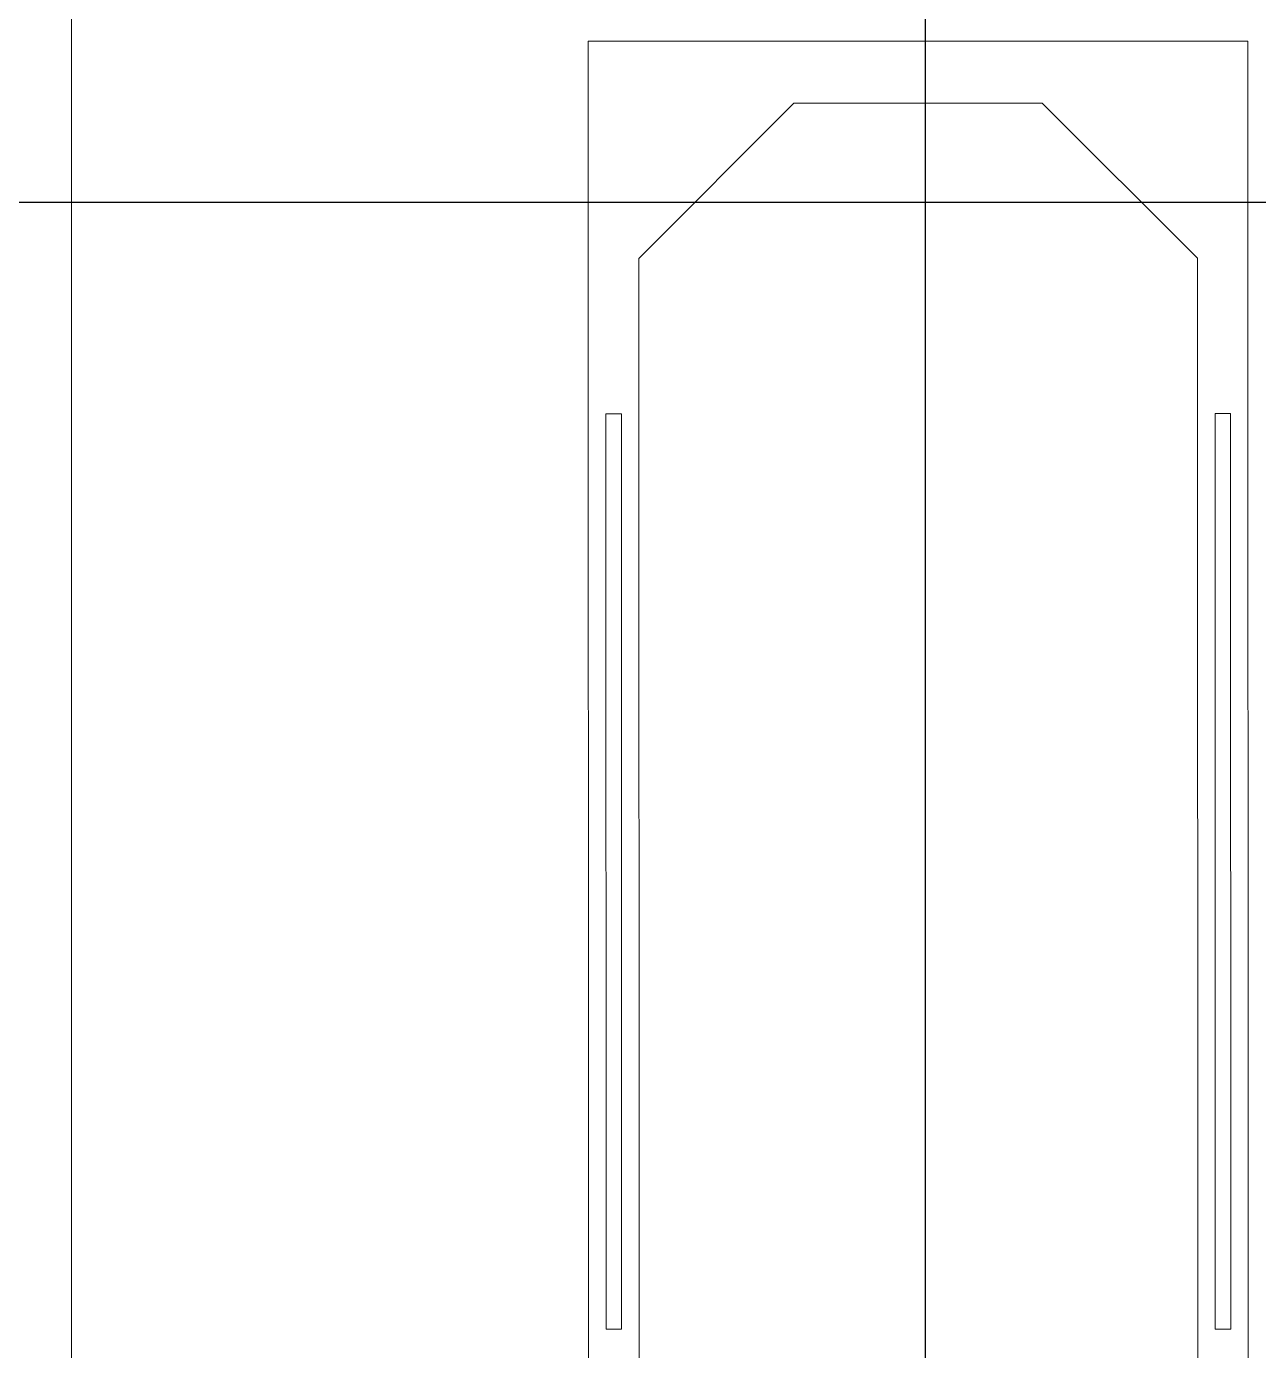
# Model space of a CAD drawing. Header units: metres. Extents: x 75097 to 220762, y -1557923 to -1361206.
# Drawn here: x 143205 to 144793, y -1410753 to -1409046 of the extents above; entities that cross this region are included whole.
import ezdxf

# ---------------------------------------------------------------- set-up
doc = ezdxf.new("R2010")
doc.units = ezdxf.units.M
doc.layers.get('0').update_dxf_attribs({"lineweight": 0})
doc.layers.add('A-100 - Copy$0$axes', color=8, linetype='Continuous')
for name, color, linetype, lineweight in [('A-100 - Copy$0$Medical Equipment and Furniture', 8, 'Continuous', 0), ('A-100 - Copy$0$Medical Equipment and Furniture1', 8, 'Continuous', 5), ('A-100 - Copy$0$Walls', 8, 'Continuous', 0), ('E-LG', 245, 'Continuous', 30)]:
    doc.layers.add(name, color=color, linetype=linetype, lineweight=lineweight)

# ---------------------------------------------------------------- blocks, each defined once
blk = doc.blocks.new('A-100 - Copy$0$HF16786E-P')
at = {"layer": 'A-100 - Copy$0$Medical Equipment and Furniture1'}
for p, q in [((0, 0.425), (-2.14, 0.425)), ((-2.14, 0.425), (-2.14, -0.425)), ((-0.48, 0.4025), (-1.66, 0.4025)), ((-1.66, 0.3825), (-1.66, 0.4025)), ((-0.48, 0.3825), (-0.48, 0.4025)), ((-0.48, 0.3825), (-1.66, 0.3825)), ((-1.86, 0.36), (-2.06, 0.16)), ((-0.28, 0.36), (-1.86, 0.36)), ((-2.06, 0.16), (-2.06, -0.16)), ((-2.06, -0.16), (-1.86, -0.36)), ((-1.86, -0.36), (-0.28, -0.36)), ((-0.48, -0.3825), (-1.66, -0.3825)), ((-1.66, -0.3825), (-1.66, -0.4025)), ((-0.48, -0.3825), (-0.48, -0.4025)), ((-0.48, -0.4025), (-1.66, -0.4025)), ((-2.14, -0.425), (0, -0.425))]:
    blk.add_line(p, q, dxfattribs=at)
for points in [[(-0.48, 0.3825), (-0.48, 0.3825), (-0.48, 0.3825), (-0.48, 0.3825), (-0.48, 0.3825), (-0.48, 0.3825), (-0.48, 0.3825), (-0.48, 0.3825), (-0.48, 0.3825), (-0.48, 0.3825), (-0.48, 0.3825), (-0.48, 0.3825), (-0.48, 0.3825), (-0.48, 0.3825), (-0.48, 0.3825), (-0.48, 0.3825), (-0.48, 0.3825), (-0.48, 0.3825), (-0.48, 0.3825), (-0.48, 0.3825), (-0.48, 0.3825), (-0.48, 0.3825), (-0.48, 0.3825), (-0.48, 0.3825), (-0.48, 0.3825), (-0.48, 0.3825), (-0.48, 0.3825), (-0.48, 0.3825), (-0.48, 0.3825), (-0.48, 0.3825), (-0.48, 0.3825), (-0.48, 0.3825), (-0.48, 0.3825), (-0.48, 0.3825), (-0.48, 0.3825), (-0.48, 0.3825), (-0.48, 0.3825), (-0.48, 0.3825), (-0.48, 0.3825), (-0.48, 0.3825), (-0.48, 0.3825), (-0.48, 0.3825), (-0.48, 0.3825), (-0.48, 0.3825), (-0.48, 0.3825), (-0.48, 0.3825), (-0.48, 0.3825), (-0.48, 0.3825), (-0.48, 0.3825), (-0.48, 0.3825), (-0.48, 0.3825), (-0.48, 0.3825), (-0.48, 0.3825), (-0.48, 0.3825), (-0.48, 0.3825), (-0.48, 0.3825), (-0.48, 0.3825), (-0.48, 0.3825), (-0.48, 0.3825), (-0.48, 0.3825), (-0.48, 0.3825), (-0.48, 0.3825), (-0.48, 0.3825), (-0.48, 0.3825), (-0.48, 0.3825), (-0.48, 0.3825), (-0.48, 0.3825), (-0.48, 0.3825), (-0.48, 0.3825), (-0.48, 0.3825), (-0.48, 0.3825), (-0.48, 0.3825), (-0.48, 0.3825), (-0.48, 0.3825), (-0.48, 0.3825), (-0.48, 0.3825), (-0.48, 0.3825), (-0.48, 0.3825), (-0.48, 0.3825), (-0.48, 0.3825), (-0.48, 0.3825), (-0.48, 0.3825), (-0.48, 0.3825), (-0.48, 0.3825), (-0.48, 0.3825), (-0.48, 0.3825), (-0.48, 0.3825), (-0.48, 0.3825), (-0.48, 0.3825), (-0.48, 0.3825), (-0.48, 0.3825), (-0.48, 0.3825), (-0.48, 0.3825), (-0.48, 0.3825), (-0.48, 0.3825), (-0.48, 0.3825), (-0.48, 0.3825), (-0.48, 0.3825), (-0.48, 0.3825), (-0.48, 0.3825), (-0.48, 0.3825), (-0.48, 0.3825), (-0.48, 0.3825), (-0.48, 0.3825), (-0.48, 0.3825), (-0.48, 0.3825), (-0.48, 0.3825), (-0.48, 0.3825), (-0.48, 0.3825), (-0.48, 0.3825), (-0.48, 0.3825), (-0.48, 0.3825), (-0.48, 0.3825), (-0.48, 0.3825), (-0.48, 0.3825), (-0.48, 0.3825), (-0.48, 0.3825), (-0.48, 0.3825), (-0.48, 0.3825), (-0.48, 0.3825), (-0.48, 0.3825), (-0.48, 0.3825), (-0.48, 0.3825), (-0.48, 0.3825), (-0.48, 0.3825), (-0.48, 0.3825), (-0.48, 0.3825), (-0.48, 0.3825), (-0.48, 0.3825), (-0.48, 0.3825), (-0.48, 0.3825), (-0.48, 0.3825), (-0.48, 0.3825), (-0.48, 0.3825), (-0.48, 0.3825), (-0.48, 0.3825), (-0.48, 0.3825), (-0.48, 0.3825), (-0.48, 0.3825), (-0.48, 0.3825), (-0.48, 0.3825), (-0.48, 0.3825), (-0.48, 0.3825), (-0.48, 0.3825), (-0.48, 0.3825), (-0.48, 0.3825), (-0.48, 0.3825), (-0.48, 0.3825), (-0.48, 0.3825), (-0.48, 0.3825), (-0.48, 0.3825), (-0.48, 0.3825), (-0.48, 0.3825), (-0.48, 0.3825), (-0.48, 0.3825), (-0.48, 0.3825), (-0.48, 0.3825), (-0.48, 0.3825), (-0.48, 0.3825), (-0.48, 0.3825), (-0.48, 0.3825), (-0.48, 0.3825), (-0.48, 0.3825), (-0.48, 0.3825), (-0.48, 0.3825), (-0.48, 0.3825), (-0.48, 0.3825), (-0.48, 0.3825), (-0.48, 0.3825), (-0.48, 0.3825), (-0.48, 0.3825), (-0.48, 0.3825), (-0.48, 0.3825), (-0.48, 0.3825), (-0.48, 0.3825), (-0.48, 0.3825), (-0.48, 0.3825), (-0.48, 0.3825), (-0.48, 0.3825), (-0.48, 0.3825), (-0.48, 0.3825), (-0.48, 0.3825), (-0.48, 0.3825), (-0.48, 0.3825), (-0.48, 0.3825), (-0.48, 0.3825), (-0.48, 0.3825), (-0.48, 0.3825), (-0.48, 0.3825), (-0.48, 0.3825), (-0.48, 0.3825), (-0.48, 0.3825), (-0.48, 0.3825), (-0.48, 0.3825), (-0.48, 0.3825), (-0.48, 0.3825), (-0.48, 0.3825), (-0.48, 0.3825), (-0.48, 0.3825), (-0.48, 0.3825), (-0.48, 0.3825), (-0.48, 0.3825), (-0.48, 0.3825), (-0.48, 0.3825), (-0.48, 0.3825), (-0.48, 0.3825), (-0.48, 0.3825), (-0.48, 0.3825), (-0.48, 0.3825), (-0.48, 0.3825), (-0.48, 0.3825), (-0.48, 0.3825), (-0.48, 0.3825), (-0.48, 0.3825), (-0.48, 0.3825), (-0.48, 0.3825), (-0.48, 0.3825), (-0.48, 0.3825), (-0.48, 0.3825)], [(-0.48, 0.3825), (-0.48, 0.3825), (-0.48, 0.3825), (-0.48, 0.3825), (-0.48, 0.3825), (-0.48, 0.3825), (-0.48, 0.3825), (-0.48, 0.3825), (-0.48, 0.3825), (-0.48, 0.3825), (-0.48, 0.3825), (-0.48, 0.3825), (-0.48, 0.3825), (-0.48, 0.3825), (-0.48, 0.3825), (-0.48, 0.3825), (-0.48, 0.3825), (-0.48, 0.3825), (-0.48, 0.3825), (-0.48, 0.3825), (-0.48, 0.3825), (-0.48, 0.3825), (-0.48, 0.3825), (-0.48, 0.3825), (-0.48, 0.3825), (-0.48, 0.3825), (-0.48, 0.3825), (-0.48, 0.3825), (-0.48, 0.3825), (-0.48, 0.3825), (-0.48, 0.3825), (-0.48, 0.3825), (-0.48, 0.3825), (-0.48, 0.3825), (-0.48, 0.3825), (-0.48, 0.3825), (-0.48, 0.3825), (-0.48, 0.3825), (-0.48, 0.3825), (-0.48, 0.3825), (-0.48, 0.3825), (-0.48, 0.3825), (-0.48, 0.3825), (-0.48, 0.3825), (-0.48, 0.3825), (-0.48, 0.3825), (-0.48, 0.3825), (-0.48, 0.3825), (-0.48, 0.3825), (-0.48, 0.3825), (-0.48, 0.3825), (-0.48, 0.3825), (-0.48, 0.3825), (-0.48, 0.3825), (-0.48, 0.3825), (-0.48, 0.3825), (-0.48, 0.3825), (-0.48, 0.3825), (-0.48, 0.3825), (-0.48, 0.3825), (-0.48, 0.3825), (-0.48, 0.3825), (-0.48, 0.3825), (-0.48, 0.3825), (-0.48, 0.3825), (-0.48, 0.3825), (-0.48, 0.3825), (-0.48, 0.3825), (-0.48, 0.3825), (-0.48, 0.3825), (-0.48, 0.3825), (-0.48, 0.3825), (-0.48, 0.3825), (-0.48, 0.3825), (-0.48, 0.3825), (-0.48, 0.3825), (-0.48, 0.3825), (-0.48, 0.3825), (-0.48, 0.3825), (-0.48, 0.3825), (-0.48, 0.3825), (-0.48, 0.3825), (-0.48, 0.3825), (-0.48, 0.3825), (-0.48, 0.3825), (-0.48, 0.3825), (-0.48, 0.3825), (-0.48, 0.3825), (-0.48, 0.3825), (-0.48, 0.3825), (-0.48, 0.3825), (-0.48, 0.3825), (-0.48, 0.3825), (-0.48, 0.3825), (-0.48, 0.3825), (-0.48, 0.3825), (-0.48, 0.3825), (-0.48, 0.3825), (-0.48, 0.3825), (-0.48, 0.3825), (-0.48, 0.3825), (-0.48, 0.3825), (-0.48, 0.3825), (-0.48, 0.3825), (-0.48, 0.3825), (-0.48, 0.3825), (-0.48, 0.3825), (-0.48, 0.3825), (-0.48, 0.3825), (-0.48, 0.3825), (-0.48, 0.3825), (-0.48, 0.3825), (-0.48, 0.3825), (-0.48, 0.3825), (-0.48, 0.3825), (-0.48, 0.3825), (-0.48, 0.3825), (-0.48, 0.3825), (-0.48, 0.3825), (-0.48, 0.3825), (-0.48, 0.3825), (-0.48, 0.3825), (-0.48, 0.3825), (-0.48, 0.3825), (-0.48, 0.3825), (-0.48, 0.3825), (-0.48, 0.3825), (-0.48, 0.3825), (-0.48, 0.3825), (-0.48, 0.3825), (-0.48, 0.3825), (-0.48, 0.3825), (-0.48, 0.3825), (-0.48, 0.3825), (-0.48, 0.3825), (-0.48, 0.3825), (-0.48, 0.3825), (-0.48, 0.3825), (-0.48, 0.3825), (-0.48, 0.3825), (-0.48, 0.3825), (-0.48, 0.3825), (-0.48, 0.3825), (-0.48, 0.3825), (-0.48, 0.3825), (-0.48, 0.3825), (-0.48, 0.3825), (-0.48, 0.3825), (-0.48, 0.3825), (-0.48, 0.3825), (-0.48, 0.3825), (-0.48, 0.3825), (-0.48, 0.3825), (-0.48, 0.3825), (-0.48, 0.3825), (-0.48, 0.3825), (-0.48, 0.3825), (-0.48, 0.3825), (-0.48, 0.3825), (-0.48, 0.3825), (-0.48, 0.3825), (-0.48, 0.3825), (-0.48, 0.3825), (-0.48, 0.3825), (-0.48, 0.3825), (-0.48, 0.3825), (-0.48, 0.3825), (-0.48, 0.3825), (-0.48, 0.3825), (-0.48, 0.3825), (-0.48, 0.3825), (-0.48, 0.3825), (-0.48, 0.3825), (-0.48, 0.3825), (-0.48, 0.3825), (-0.48, 0.3825), (-0.48, 0.3825), (-0.48, 0.3825), (-0.48, 0.3825), (-0.48, 0.3825), (-0.48, 0.3825), (-0.48, 0.3825), (-0.48, 0.3825), (-0.48, 0.3825), (-0.48, 0.3825), (-0.48, 0.3825), (-0.48, 0.3825), (-0.48, 0.3825), (-0.48, 0.3825), (-0.48, 0.3825), (-0.48, 0.3825), (-0.48, 0.3825), (-0.48, 0.3825), (-0.48, 0.3825), (-0.48, 0.3825), (-0.48, 0.3825), (-0.48, 0.3825), (-0.48, 0.3825), (-0.48, 0.3825), (-0.48, 0.3825), (-0.48, 0.3825), (-0.48, 0.3825), (-0.48, 0.3825), (-0.48, 0.3825), (-0.48, 0.3825), (-0.48, 0.3825), (-0.48, 0.3825), (-0.48, 0.3825), (-0.48, 0.3825), (-0.48, 0.3825), (-0.48, 0.3825), (-0.48, 0.3825), (-0.48, 0.3825), (-0.48, 0.3825)], [(-0.48, 0.3825), (-0.48, 0.3825), (-0.48, 0.3825), (-0.48, 0.3825), (-0.48, 0.3825), (-0.48, 0.3825), (-0.48, 0.3825), (-0.48, 0.3825), (-0.48, 0.3825), (-0.48, 0.3825), (-0.48, 0.3825), (-0.48, 0.3825), (-0.48, 0.3825), (-0.48, 0.3825), (-0.48, 0.3825), (-0.48, 0.3825), (-0.48, 0.3825), (-0.48, 0.3825), (-0.48, 0.3825), (-0.48, 0.3825), (-0.48, 0.3825), (-0.48, 0.3825), (-0.48, 0.3825), (-0.48, 0.3825), (-0.48, 0.3825), (-0.48, 0.3825), (-0.48, 0.3825), (-0.48, 0.3825), (-0.48, 0.3825), (-0.48, 0.3825), (-0.48, 0.3825), (-0.48, 0.3825), (-0.48, 0.3825), (-0.48, 0.3825), (-0.48, 0.3825), (-0.48, 0.3825), (-0.48, 0.3825), (-0.48, 0.3825), (-0.48, 0.3825), (-0.48, 0.3825), (-0.48, 0.3825), (-0.48, 0.3825), (-0.48, 0.3825), (-0.48, 0.3825), (-0.48, 0.3825), (-0.48, 0.3825), (-0.48, 0.3825), (-0.48, 0.3825), (-0.48, 0.3825), (-0.48, 0.3825), (-0.48, 0.3825), (-0.48, 0.3825), (-0.48, 0.3825), (-0.48, 0.3825), (-0.48, 0.3825), (-0.48, 0.3825), (-0.48, 0.3825), (-0.48, 0.3825), (-0.48, 0.3825), (-0.48, 0.3825), (-0.48, 0.3825), (-0.48, 0.3825), (-0.48, 0.3825), (-0.48, 0.3825), (-0.48, 0.3825), (-0.48, 0.3825), (-0.48, 0.3825), (-0.48, 0.3825), (-0.48, 0.3825), (-0.48, 0.3825), (-0.48, 0.3825), (-0.48, 0.3825), (-0.48, 0.3825), (-0.48, 0.3825), (-0.48, 0.3825), (-0.48, 0.3825), (-0.48, 0.3825), (-0.48, 0.3825), (-0.48, 0.3825), (-0.48, 0.3825), (-0.48, 0.3825), (-0.48, 0.3825), (-0.48, 0.3825), (-0.48, 0.3825), (-0.48, 0.3825), (-0.48, 0.3825), (-0.48, 0.3825), (-0.48, 0.3825), (-0.48, 0.3825), (-0.48, 0.3825), (-0.48, 0.3825), (-0.48, 0.3825), (-0.48, 0.3825), (-0.48, 0.3825), (-0.48, 0.3825), (-0.48, 0.3825), (-0.48, 0.3825), (-0.48, 0.3825), (-0.48, 0.3825), (-0.48, 0.3825), (-0.48, 0.3825), (-0.48, 0.3825), (-0.48, 0.3825), (-0.48, 0.3825), (-0.48, 0.3825), (-0.48, 0.3825), (-0.48, 0.3825), (-0.48, 0.3825), (-0.48, 0.3825), (-0.48, 0.3825), (-0.48, 0.3825), (-0.48, 0.3825), (-0.48, 0.3825), (-0.48, 0.3825), (-0.48, 0.3825), (-0.48, 0.3825), (-0.48, 0.3825), (-0.48, 0.3825), (-0.48, 0.3825), (-0.48, 0.3825), (-0.48, 0.3825), (-0.48, 0.3825), (-0.48, 0.3825), (-0.48, 0.3825), (-0.48, 0.3825), (-0.48, 0.3825), (-0.48, 0.3825), (-0.48, 0.3825), (-0.48, 0.3825), (-0.48, 0.3825), (-0.48, 0.3825), (-0.48, 0.3825), (-0.48, 0.3825), (-0.48, 0.3825), (-0.48, 0.3825), (-0.48, 0.3825), (-0.48, 0.3825), (-0.48, 0.3825), (-0.48, 0.3825), (-0.48, 0.3825), (-0.48, 0.3825), (-0.48, 0.3825), (-0.48, 0.3825), (-0.48, 0.3825), (-0.48, 0.3825), (-0.48, 0.3825), (-0.48, 0.3825), (-0.48, 0.3825), (-0.48, 0.3825), (-0.48, 0.3825), (-0.48, 0.3825), (-0.48, 0.3825), (-0.48, 0.3825), (-0.48, 0.3825), (-0.48, 0.3825), (-0.48, 0.3825), (-0.48, 0.3825), (-0.48, 0.3825), (-0.48, 0.3825), (-0.48, 0.3825), (-0.48, 0.3825), (-0.48, 0.3825), (-0.48, 0.3825), (-0.48, 0.3825), (-0.48, 0.3825), (-0.48, 0.3825), (-0.48, 0.3825), (-0.48, 0.3825), (-0.48, 0.3825), (-0.48, 0.3825), (-0.48, 0.3825), (-0.48, 0.3825), (-0.48, 0.3825), (-0.48, 0.3825), (-0.48, 0.3825), (-0.48, 0.3825), (-0.48, 0.3825), (-0.48, 0.3825), (-0.48, 0.3825), (-0.48, 0.3825), (-0.48, 0.3825), (-0.48, 0.3825), (-0.48, 0.3825), (-0.48, 0.3825), (-0.48, 0.3825), (-0.48, 0.3825), (-0.48, 0.3825), (-0.48, 0.3825), (-0.48, 0.3825), (-0.48, 0.3825), (-0.48, 0.3825), (-0.48, 0.3825), (-0.48, 0.3825), (-0.48, 0.3825), (-0.48, 0.3825), (-0.48, 0.3825), (-0.48, 0.3825), (-0.48, 0.3825), (-0.48, 0.3825), (-0.48, 0.3825), (-0.48, 0.3825), (-0.48, 0.3825), (-0.48, 0.3825), (-0.48, 0.3825), (-0.48, 0.3825), (-0.48, 0.3825), (-0.48, 0.3825), (-0.48, 0.3825), (-0.48, 0.3825), (-0.48, 0.3825), (-0.48, 0.3825), (-0.48, 0.3825), (-0.48, 0.3825), (-0.48, 0.3825), (-0.48, 0.3825), (-0.48, 0.3825), (-0.48, 0.3825), (-0.48, 0.3825), (-0.48, 0.3825), (-0.48, 0.3825), (-0.48, 0.3825), (-0.48, 0.3825), (-0.48, 0.3825), (-0.48, 0.3825), (-0.48, 0.3825), (-0.48, 0.3825), (-0.48, 0.3825), (-0.48, 0.3825), (-0.48, 0.3825), (-0.48, 0.3825), (-0.48, 0.3825), (-0.48, 0.3825), (-0.48, 0.3825), (-0.48, 0.3825), (-0.48, 0.3825), (-0.48, 0.3825), (-0.48, 0.3825), (-0.48, 0.3825), (-0.48, 0.3825), (-0.48, 0.3825), (-0.48, 0.3825), (-0.48, 0.3825), (-0.48, 0.3825), (-0.48, 0.3825), (-0.48, 0.3825), (-0.48, 0.3825), (-0.48, 0.3825), (-0.48, 0.3825), (-0.48, 0.3825), (-0.48, 0.3825), (-0.48, 0.3825), (-0.48, 0.3825), (-0.48, 0.3825), (-0.48, 0.3825), (-0.48, 0.3825), (-0.48, 0.3825), (-0.48, 0.3825), (-0.48, 0.3825), (-0.48, 0.3825), (-0.48, 0.3825), (-0.48, 0.3825), (-0.48, 0.3825), (-0.48, 0.3825), (-0.48, 0.3825), (-0.48, 0.3825), (-0.48, 0.3825), (-0.48, 0.3825), (-0.48, 0.3825), (-0.48, 0.3825), (-0.48, 0.3825), (-0.48, 0.3825), (-0.48, 0.3825), (-0.48, 0.3825), (-0.48, 0.3825), (-0.48, 0.3825), (-0.48, 0.3825), (-0.48, 0.3825)]]:
    blk.add_lwpolyline(points, close=True, dxfattribs=at)
for points in [[(-0.48, 0.3825), (-0.48, 0.3825), (-0.48, 0.3825), (-0.48, 0.3825), (-0.48, 0.3825), (-0.48, 0.3825), (-0.48, 0.3825), (-0.48, 0.3825)], [(-0.48, 0.3825), (-0.48, 0.3825), (-0.48, 0.3825), (-0.48, 0.3825), (-0.48, 0.3825), (-0.48, 0.3825), (-0.48, 0.3825), (-0.48, 0.3825), (-0.48, 0.3825), (-0.48, 0.3825), (-0.48, 0.3825), (-0.48, 0.3825), (-0.48, 0.3825), (-0.48, 0.3825), (-0.48, 0.3825), (-0.48, 0.3825), (-0.48, 0.3825), (-0.48, 0.3825), (-0.48, 0.3825), (-0.48, 0.3825), (-0.48, 0.3825), (-0.48, 0.3825), (-0.48, 0.3825), (-0.48, 0.3825), (-0.48, 0.3825), (-0.48, 0.3825), (-0.48, 0.3825), (-0.48, 0.3825), (-0.48, 0.3825), (-0.48, 0.3825), (-0.48, 0.3825), (-0.48, 0.3825), (-0.48, 0.3825), (-0.48, 0.3825), (-0.48, 0.3825), (-0.48, 0.3825), (-0.48, 0.3825), (-0.48, 0.3825), (-0.48, 0.3825), (-0.48, 0.3825), (-0.48, 0.3825), (-0.48, 0.3825), (-0.48, 0.3825), (-0.48, 0.3825), (-0.48, 0.3825), (-0.48, 0.3825), (-0.48, 0.3825), (-0.48, 0.3825), (-0.48, 0.3825), (-0.48, 0.3825), (-0.48, 0.3825), (-0.48, 0.3825), (-0.48, 0.3825), (-0.48, 0.3825), (-0.48, 0.3825), (-0.48, 0.3825), (-0.48, 0.3825), (-0.48, 0.3825), (-0.48, 0.3825), (-0.48, 0.3825), (-0.48, 0.3825), (-0.48, 0.3825), (-0.48, 0.3825), (-0.48, 0.3825), (-0.48, 0.3825), (-0.48, 0.3825), (-0.48, 0.3825), (-0.48, 0.3825), (-0.48, 0.3825), (-0.48, 0.3825), (-0.48, 0.3825), (-0.48, 0.3825), (-0.48, 0.3825), (-0.48, 0.3825), (-0.48, 0.3825), (-0.48, 0.3825), (-0.48, 0.3825), (-0.48, 0.3825), (-0.48, 0.3825), (-0.48, 0.3825), (-0.48, 0.3825), (-0.48, 0.3825), (-0.48, 0.3825), (-0.48, 0.3825), (-0.48, 0.3825), (-0.48, 0.3825), (-0.48, 0.3825), (-0.48, 0.3825), (-0.48, 0.3825), (-0.48, 0.3825), (-0.48, 0.3825), (-0.48, 0.3825), (-0.48, 0.3825), (-0.48, 0.3825), (-0.48, 0.3825), (-0.48, 0.3825), (-0.48, 0.3825), (-0.48, 0.3825), (-0.48, 0.3825), (-0.48, 0.3825), (-0.48, 0.3825), (-0.48, 0.3825), (-0.48, 0.3825), (-0.48, 0.3825), (-0.48, 0.3825), (-0.48, 0.3825), (-0.48, 0.3825), (-0.48, 0.3825), (-0.48, 0.3825), (-0.48, 0.3825), (-0.48, 0.3825)], [(-0.48, 0.3825), (-0.48, 0.3825), (-0.48, 0.3825), (-0.48, 0.3825), (-0.48, 0.3825), (-0.48, 0.3825), (-0.48, 0.3825), (-0.48, 0.3825), (-0.48, 0.3825), (-0.48, 0.3825), (-0.48, 0.3825), (-0.48, 0.3825), (-0.48, 0.3825), (-0.48, 0.3825), (-0.48, 0.3825), (-0.48, 0.3825), (-0.48, 0.3825)], [(-0.48, 0.3825), (-0.48, 0.3825), (-0.48, 0.3825), (-0.48, 0.3825), (-0.48, 0.3825), (-0.48, 0.3825), (-0.48, 0.3825)], [(-0.48, 0.3825), (-0.48, 0.3825), (-0.48, 0.3825), (-0.48, 0.3825), (-0.48, 0.3825), (-0.48, 0.3825), (-0.48, 0.3825), (-0.48, 0.3825), (-0.48, 0.3825), (-0.48, 0.3825), (-0.48, 0.3825), (-0.48, 0.3825)], [(-0.48, 0.3825), (-0.48, 0.3825), (-0.48, 0.3825), (-0.48, 0.3825), (-0.48, 0.3825), (-0.48, 0.3825), (-0.48, 0.3825), (-0.48, 0.3825), (-0.48, 0.3825), (-0.48, 0.3825), (-0.48, 0.3825), (-0.48, 0.3825), (-0.48, 0.3825), (-0.48, 0.3825), (-0.48, 0.3825), (-0.48, 0.3825), (-0.48, 0.3825), (-0.48, 0.3825), (-0.48, 0.3825), (-0.48, 0.3825), (-0.48, 0.3825), (-0.48, 0.3825), (-0.48, 0.3825), (-0.48, 0.3825), (-0.48, 0.3825), (-0.48, 0.3825), (-0.48, 0.3825), (-0.48, 0.3825), (-0.48, 0.3825), (-0.48, 0.3825), (-0.48, 0.3825), (-0.48, 0.3825), (-0.48, 0.3825), (-0.48, 0.3825), (-0.48, 0.3825), (-0.48, 0.3825), (-0.48, 0.3825), (-0.48, 0.3825), (-0.48, 0.3825), (-0.48, 0.3825), (-0.48, 0.3825), (-0.48, 0.3825), (-0.48, 0.3825), (-0.48, 0.3825), (-0.48, 0.3825), (-0.48, 0.3825), (-0.48, 0.3825), (-0.48, 0.3825), (-0.48, 0.3825), (-0.48, 0.3825), (-0.48, 0.3825), (-0.48, 0.3825), (-0.48, 0.3825), (-0.48, 0.3825), (-0.48, 0.3825), (-0.48, 0.3825), (-0.48, 0.3825), (-0.48, 0.3825), (-0.48, 0.3825), (-0.48, 0.3825), (-0.48, 0.3825), (-0.48, 0.3825), (-0.48, 0.3825), (-0.48, 0.3825), (-0.48, 0.3825), (-0.48, 0.3825), (-0.48, 0.3825), (-0.48, 0.3825), (-0.48, 0.3825), (-0.48, 0.3825), (-0.48, 0.3825), (-0.48, 0.3825), (-0.48, 0.3825), (-0.48, 0.3825), (-0.48, 0.3825), (-0.48, 0.3825), (-0.48, 0.3825), (-0.48, 0.3825), (-0.48, 0.3825), (-0.48, 0.3825), (-0.48, 0.3825), (-0.48, 0.3825), (-0.48, 0.3825), (-0.48, 0.3825), (-0.48, 0.3825), (-0.48, 0.3825), (-0.48, 0.3825), (-0.48, 0.3825), (-0.48, 0.3825)], [(-0.48, 0.3825), (-0.48, 0.3825), (-0.48, 0.3825), (-0.48, 0.3825), (-0.48, 0.3825), (-0.48, 0.3825), (-0.48, 0.3825), (-0.48, 0.3825), (-0.48, 0.3825), (-0.48, 0.3825), (-0.48, 0.3825), (-0.48, 0.3825), (-0.48, 0.3825), (-0.48, 0.3825), (-0.48, 0.3825), (-0.48, 0.3825), (-0.48, 0.3825), (-0.48, 0.3825), (-0.48, 0.3825), (-0.48, 0.3825), (-0.48, 0.3825), (-0.48, 0.3825), (-0.48, 0.3825), (-0.48, 0.3825), (-0.48, 0.3825), (-0.48, 0.3825), (-0.48, 0.3825), (-0.48, 0.3825), (-0.48, 0.3825), (-0.48, 0.3825), (-0.48, 0.3825), (-0.48, 0.3825), (-0.48, 0.3825), (-0.48, 0.3825), (-0.48, 0.3825), (-0.48, 0.3825), (-0.48, 0.3825), (-0.48, 0.3825), (-0.48, 0.3825), (-0.48, 0.3825), (-0.48, 0.3825), (-0.48, 0.3825), (-0.48, 0.3825), (-0.48, 0.3825), (-0.48, 0.3825), (-0.48, 0.3825), (-0.48, 0.3825), (-0.48, 0.3825), (-0.48, 0.3825), (-0.48, 0.3825), (-0.48, 0.3825), (-0.48, 0.3825), (-0.48, 0.3825), (-0.48, 0.3825)], [(-0.48, 0.3825), (-0.48, 0.3825), (-0.48, 0.3825), (-0.48, 0.3825), (-0.48, 0.3825), (-0.48, 0.3825), (-0.48, 0.3825), (-0.48, 0.3825), (-0.48, 0.3825), (-0.48, 0.3825)], [(-0.48, 0.3825), (-0.48, 0.3825), (-0.48, 0.3825), (-0.48, 0.3825), (-0.48, 0.3825), (-0.48, 0.3825), (-0.48, 0.3825), (-0.48, 0.3825), (-0.48, 0.3825), (-0.48, 0.3825)], [(-0.48, 0.3825), (-0.48, 0.3825), (-0.48, 0.3825), (-0.48, 0.3825), (-0.48, 0.3825), (-0.48, 0.3825), (-0.48, 0.3825), (-0.48, 0.3825), (-0.48, 0.3825), (-0.48, 0.3825), (-0.48, 0.3825), (-0.48, 0.3825), (-0.48, 0.3825), (-0.48, 0.3825), (-0.48, 0.3825)], [(-0.48, 0.3825), (-0.48, 0.3825), (-0.48, 0.3825), (-0.48, 0.3825), (-0.48, 0.3825), (-0.48, 0.3825), (-0.48, 0.3825), (-0.48, 0.3825), (-0.48, 0.3825), (-0.48, 0.3825)], [(-0.48, 0.3825), (-0.48, 0.3825), (-0.48, 0.3825), (-0.48, 0.3825), (-0.48, 0.3825), (-0.48, 0.3825), (-0.48, 0.3825)], [(-0.48, 0.3825), (-0.48, 0.3825), (-0.48, 0.3825), (-0.48, 0.3825), (-0.48, 0.3825), (-0.48, 0.3825), (-0.48, 0.3825), (-0.48, 0.3825), (-0.48, 0.3825), (-0.48, 0.3825)], [(-0.48, 0.3825), (-0.48, 0.3825), (-0.48, 0.3825), (-0.48, 0.3825), (-0.48, 0.3825), (-0.48, 0.3825), (-0.48, 0.3825), (-0.48, 0.3825), (-0.48, 0.3825), (-0.48, 0.3825), (-0.48, 0.3825), (-0.48, 0.3825), (-0.48, 0.3825), (-0.48, 0.3825), (-0.48, 0.3825), (-0.48, 0.3825), (-0.48, 0.3825), (-0.48, 0.3825)], [(-0.48, 0.3825), (-0.48, 0.3825), (-0.48, 0.3825), (-0.48, 0.3825), (-0.48, 0.3825), (-0.48, 0.3825), (-0.48, 0.3825), (-0.48, 0.3825), (-0.48, 0.3825)]]:
    blk.add_lwpolyline(points, dxfattribs=at)
blk = doc.blocks.new('A-100 - Copy')
at = {"layer": 'A-100 - Copy$0$axes'}
blk.add_line((144363.7, -1477297.4, 0), (144363.7, -1387547.7, 0), dxfattribs=at)
at = {"layer": 'A-100 - Copy$0$Walls'}
blk.add_line((143263.3, -1407230.6, 0), (143263.3, -1411527.7, 0), dxfattribs=at)
at = {"layer": 'A-100 - Copy$0$Medical Equipment and Furniture', "xscale": 1000, "yscale": 1000, "zscale": 1000, "rotation": 270.0149936594165}
blk.add_blockref('A-100 - Copy$0$HF16786E-P', (144354.7, -1411205.3, 0), dxfattribs=at)

msp = doc.modelspace()

# ---------------------------------------------------------------- linework, layer by layer
at = {"layer": 'E-LG', "color": 1, "elevation": 0}
msp.add_lwpolyline([(124395.1, -1407647.8), (124528.1, -1407798.6), (130983, -1407798.6), (130983, -1409352.8), (131058.2, -1409491.7), (131153.3, -1409271.3), (142717.1, -1409271.3), (142717.1, -1410428.7), (142929.8, -1410497.7), (142780, -1410333.4), (142780, -1409273), (166814.1, -1409273), (167013.9, -1409485.6)], dxfattribs=at)

# ---------------------------------------------------------------- next in the draw order: block references
msp.add_blockref('A-100 - Copy', (0, 0))

doc.saveas('drawing.dxf')
